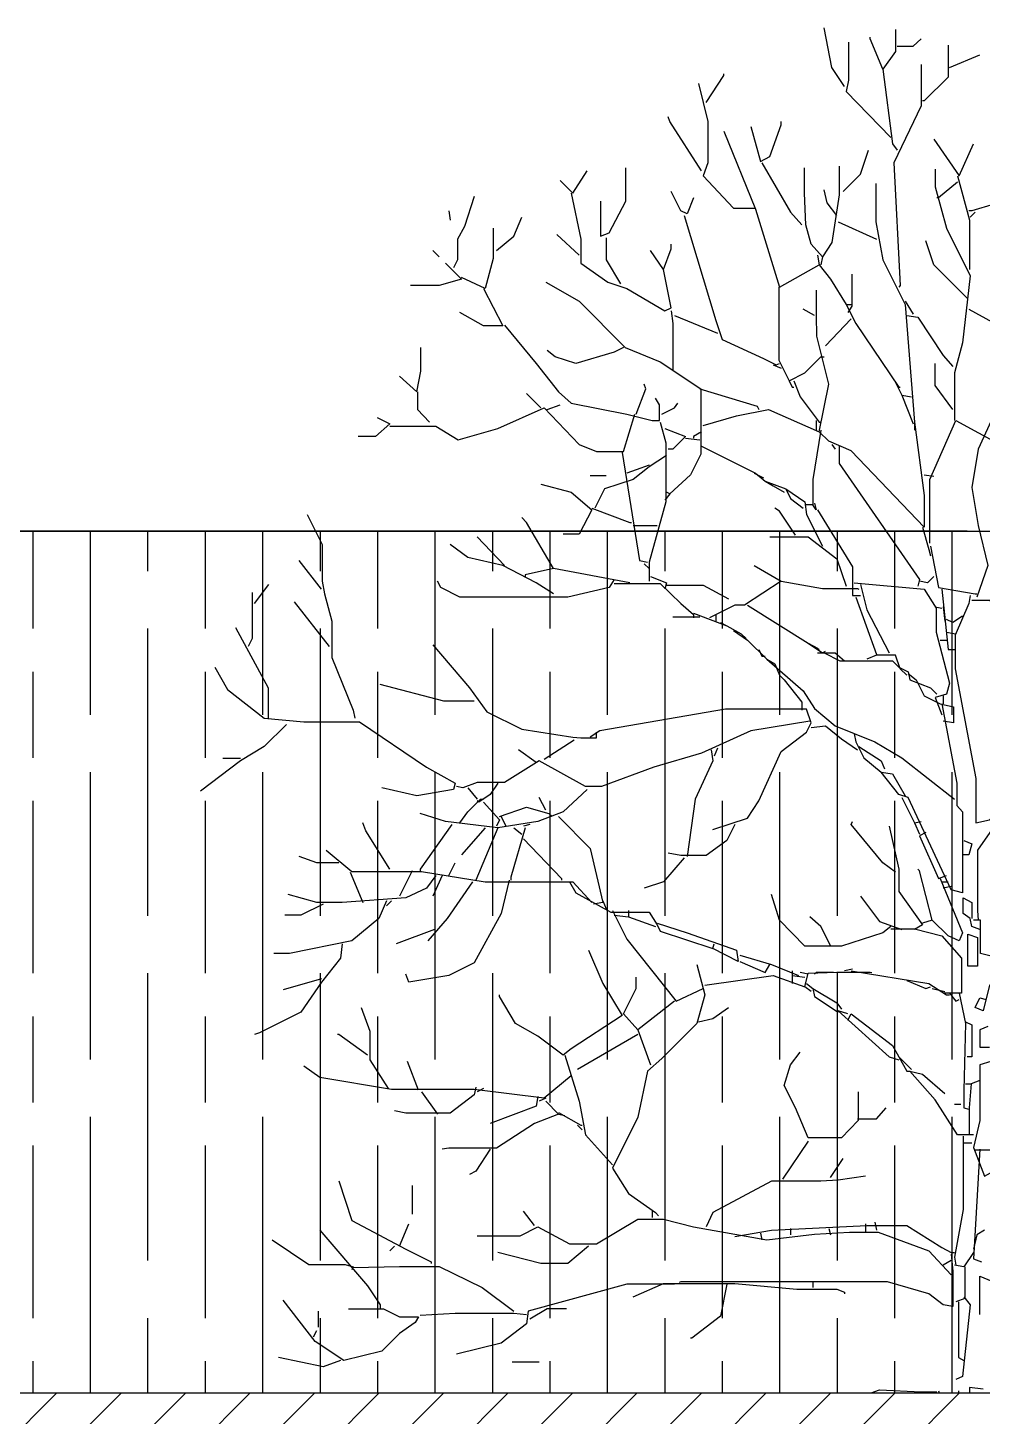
# Model space of a CAD drawing. Header units: millimetres. Extents: x 2004 to 9033, y -135 to 5682.
# Drawn here: x 2658.2 to 2990.5, y 2345.8 to 2829.2 of the extents above; entities that cross this region are included whole.
import ezdxf

# ---------------------------------------------------------------- set-up
doc = ezdxf.new("R2010")
doc.units = ezdxf.units.MM

msp = doc.modelspace()

# ---------------------------------------------------------------- hatches: boundary and pattern name
at = {"transparency": 33554508}
h = msp.add_hatch(dxfattribs=at)
h.set_pattern_fill('GOST_WOOD', color=256, scale=10)
h.paths.add_polyline_path([(2004.42, 2654), (2004.42, 2054), (2204.42, 2054), (2204.42, 2074), (2354.42, 2074), (2354.42, 2324), (2204.42, 2324), (2204.42, 2354), (2354.42, 2354), (3654.42, 2354), (3804.42, 2354), (3804.42, 2324), (3654.42, 2324), (3654.42, 2074), (3804.42, 2074), (3804.42, 2054), (4004.42, 2054), (4004.42, 2654)])
h.paths.add_polyline_path([(3154.42, 2324), (2854.42, 2324), (2854.42, 2074), (3154.42, 2074)], flags=17)
h = msp.add_hatch(dxfattribs=at)
h.set_pattern_fill('ANSI31', color=256, scale=5)
h.paths.add_polyline_path([(2804.42, 2074), (2804.42, 2324), (2774.42, 2324), (2774.42, 2074)])
h.paths.add_polyline_path([(3154.42, 2074), (3184.42, 2074), (3184.42, 2324), (3154.42, 2324)])
h.paths.add_polyline_path([(3654.42, 2324), (3624.42, 2324), (3624.42, 2074), (3654.42, 2074)])
h.paths.add_polyline_path([(3654.42, 2324), (3804.42, 2324), (3804.42, 2354), (3654.42, 2354), (2354.42, 2354), (2204.42, 2354), (2204.42, 2324), (2354.42, 2324)])
h.paths.add_polyline_path([(2354.42, 2074), (2384.42, 2074), (2384.42, 2324), (2354.42, 2324)])

# ---------------------------------------------------------------- linework, layer by layer
for p, q in [((2004.42, 2654), (4004.42, 2654)), ((2985.19, 2654), (2004.42, 2654)), ((2354.42, 2354), (3654.42, 2354))]:
    msp.add_line(p, q)
at = {"color": 84}
for points in [[(2942.58, 2808.71), (2938.15, 2815.36), (2935.39, 2829.2)], [(2960.3, 2828.65), (2960.3, 2820.9), (2955.87, 2814.81), (2951.44, 2825.33), (2951.44, 2825.88)], [(2943.97, 2824.22), (2943.97, 2810.93), (2943.14, 2807.05), (2958.64, 2791)], [(2960.85, 2822.83), (2966.39, 2822.83), (2969.16, 2825.33)], [(2978.57, 2823.11), (2978.57, 2812.04), (2970.27, 2803.73), (2969.71, 2803.73)], [(2979.12, 2815.36), (2989.64, 2819.79)], [(2894.41, 2803.18), (2900.51, 2812.59), (2900.51, 2813.14)], [(2955.87, 2814.81), (2959.19, 2788.78), (2960.85, 2786.57)], [(2969.16, 2816.47), (2969.16, 2802.07), (2959.75, 2782.14), (2961.96, 2739.51), (2961.41, 2738.95)], [(2891.65, 2809.82), (2894.97, 2796.53), (2894.97, 2782.14), (2893.31, 2777.71), (2903.83, 2766.36), (2911.58, 2766.36)], [(2892.75, 2779.37), (2881.68, 2796.53), (2881.13, 2798.2)], [(2909.92, 2794.87), (2913.24, 2782.69), (2916.56, 2784.35), (2920.44, 2795.43), (2920.44, 2796.53)], [(2900.51, 2793.21), (2911.58, 2766.08), (2919.88, 2738.95), (2933.73, 2746.7), (2937.6, 2741.72), (2943.14, 2732.86), (2944.8, 2732.86)], [(2973.59, 2790.44), (2982.45, 2777.71), (2987.43, 2788.78)], [(2942.03, 2772.17), (2948.12, 2778.26), (2950.89, 2786.57)], [(2843.48, 2776.05), (2847.91, 2771.62), (2852.89, 2779.37)], [(2857.6, 2768.85), (2857.6, 2756.67), (2860.64, 2757.78), (2866.45, 2768.85), (2866.45, 2780.48)], [(2913.79, 2782.14), (2923.76, 2764.98), (2927.63, 2760.55)], [(2940.65, 2781.03), (2940.65, 2771.07), (2938.15, 2754.46), (2934.83, 2749.47), (2930.96, 2753.9), (2929.02, 2760.55), (2928.6, 2771.62), (2928.6, 2780.48)], [(2974.14, 2779.92), (2974.14, 2773.83), (2978.02, 2759.44), (2986.32, 2742.83), (2983.56, 2719.57), (2980.79, 2709.05), (2980.79, 2692.44)], [(2953.38, 2774.94), (2953.38, 2761.65), (2955.87, 2748.37), (2963.62, 2732.86), (2966.95, 2691.89), (2970.27, 2666.42), (2970.27, 2655.35), (2944.8, 2681.93), (2937.05, 2685.25), (2933.73, 2688.57), (2937.05, 2705.18), (2932.89, 2721.79), (2932.76, 2728.99), (2932.76, 2737.85)], [(2981.89, 2775.49), (2975.25, 2769.96), (2974.7, 2769.96)], [(2981.89, 2777.71), (2986.05, 2762.21), (2986.05, 2745.04)], [(2813.58, 2770.51), (2810.26, 2759.99), (2807.77, 2755.56), (2807.77, 2748.37), (2806.38, 2745.6)], [(2847.35, 2771.62), (2850.68, 2755.56), (2850.68, 2747.26), (2860.09, 2740.61), (2866.73, 2738.4), (2880.02, 2730.65), (2882.23, 2731.76), (2879.46, 2745.04), (2882.23, 2752.24), (2882.23, 2753.9)], [(2889.99, 2769.96), (2887.77, 2764.42), (2885.56, 2765.53), (2882.23, 2772.17)], [(2939.82, 2763.87), (2936.49, 2768.3), (2935.39, 2772.73)], [(2804.72, 2765.53), (2805.27, 2762.21)], [(2994.63, 2767.74), (2986.88, 2765.53), (2985.77, 2765.53)], [(2987.98, 2764.98), (2986.32, 2763.31)], [(2821.33, 2751.69), (2827.42, 2756.67), (2830.19, 2763.31)], [(2886.66, 2763.87), (2897.74, 2727.33), (2899.95, 2720.68), (2914.35, 2714.04), (2918.78, 2711.82), (2919.88, 2712.38)], [(2940.37, 2761.65), (2953.66, 2755.56)], [(2820.22, 2759.44), (2820.22, 2748.92), (2817.46, 2738.4), (2809.15, 2742.28)], [(2850.12, 2750.03), (2842.37, 2757.22)], [(2859.53, 2756.12), (2859.53, 2748.37), (2864.52, 2740.06)], [(2799.18, 2751.69), (2801.4, 2749.47)], [(2879.46, 2745.04), (2875.04, 2751.69)], [(2985.22, 2735.08), (2973.59, 2746.7), (2970.82, 2755.01)], [(2803.61, 2747.26), (2809.15, 2741.72), (2801.4, 2739.51), (2791.43, 2739.51)], [(2933.17, 2750.03), (2933.73, 2746.7)], [(2934.83, 2749.47), (2934.28, 2746.7)], [(2838.49, 2740.61), (2850.12, 2733.97), (2866.18, 2717.91), (2878.36, 2712.93), (2892.48, 2703.52), (2892.48, 2680.82), (2888.88, 2673.62), (2881.68, 2666.98), (2880.57, 2667.53)], [(2945.08, 2743.38), (2945.08, 2732.31), (2943.69, 2730.09)], [(2816.9, 2738.4), (2823.55, 2725.39), (2816.9, 2725.39), (2808.6, 2730.09)], [(2919.61, 2738.95), (2919.61, 2713.48), (2923.21, 2706.29), (2928.74, 2709.05), (2934.28, 2714.59), (2935.39, 2714.59)], [(2932.06, 2728.99), (2928.19, 2731.2)], [(2943.14, 2732.86), (2946.46, 2726.22), (2961.41, 2704.07), (2961.96, 2704.07)], [(2963.62, 2733.97), (2966.39, 2729.54)], [(2985.77, 2731.2), (2994.07, 2726.77)], [(2882.23, 2730.65), (2882.79, 2726.22), (2882.79, 2710.16)], [(2883.34, 2728.99), (2898.29, 2722.9)], [(2944.8, 2727.88), (2935.94, 2718.47)], [(2964.18, 2728.99), (2968.05, 2728.43), (2976.91, 2715.15), (2980.23, 2711.27)], [(2824.1, 2725.66), (2835.17, 2712.38), (2842.92, 2702.41), (2847.35, 2698.54), (2866.73, 2694.66), (2875.59, 2692.44), (2878.08, 2692.44), (2878.08, 2697.98), (2876.7, 2700.2)], [(2787.56, 2707.95), (2793.65, 2702.41), (2795.03, 2709.61), (2795.03, 2717.91)], [(2865.62, 2717.91), (2862.3, 2716.25), (2849.01, 2712.38), (2841.82, 2714.59), (2839.05, 2716.81)], [(2917.67, 2711.82), (2920.44, 2710.72)], [(2980.23, 2696.32), (2974.14, 2704.63), (2974.14, 2712.38)], [(2793.92, 2702.41), (2793.92, 2696.32), (2798.08, 2691.89)], [(2870.05, 2694.66), (2873.38, 2703.52), (2872.82, 2705.18)], [(2892.2, 2703.52), (2912.13, 2697.43), (2912.68, 2696.32)], [(2923.21, 2706.29), (2924.31, 2704.07), (2924.87, 2704.07)], [(2924.87, 2706.29), (2927.08, 2700.75), (2933.73, 2691.89), (2934.28, 2691.89)], [(2960.3, 2705.73), (2962.51, 2701.3), (2966.39, 2691.34)], [(2836.83, 2696.87), (2831.85, 2701.86)], [(2839.05, 2696.32), (2843.48, 2697.98)], [(2878.91, 2694.66), (2883.34, 2696.87), (2884.45, 2698.54)], [(2962.51, 2701.3), (2965.84, 2700.75)], [(2997.4, 2700.75), (2989.09, 2682.48), (2986.88, 2669.19), (2989.09, 2655.9), (2992.41, 2642.06), (2988.54, 2630.99)], [(2779.8, 2693.55), (2784.24, 2691.34), (2779.25, 2686.91), (2773.16, 2686.91)], [(2784.24, 2690.51), (2800.29, 2690.51), (2808.04, 2685.8), (2821.88, 2689.68), (2837.94, 2696.87), (2850.12, 2684.14), (2856.21, 2681.65), (2865.62, 2681.65), (2869.5, 2694.66)], [(2893.31, 2690.78), (2904.93, 2694.11), (2916.01, 2696.32), (2933.73, 2688.57)], [(2932.62, 2692.44), (2932.62, 2689.12)], [(2972.2, 2649.81), (2972.2, 2671.96), (2981.34, 2692.44), (3012.9, 2675.28), (3014.01, 2672.51)], [(2878.36, 2691.89), (2880.3, 2684.69), (2880.3, 2664.21), (2874.48, 2643.17), (2874.48, 2636.52)], [(2880.02, 2689.68), (2887.22, 2686.91), (2882.79, 2682.48), (2881.13, 2682.48)], [(2892.75, 2688.57), (2889.99, 2686.91), (2889.99, 2686.35)], [(2934.28, 2689.12), (2931.51, 2671.96), (2931.51, 2663.1), (2928.74, 2663.1)], [(2966.95, 2691.89), (2966.95, 2689.12)], [(2887.22, 2686.35), (2892.2, 2685.8)], [(2892.75, 2683.59), (2911.58, 2674.17), (2914.9, 2671.41), (2922.1, 2668.64), (2923.76, 2665.32), (2928.19, 2661.99)], [(2938.15, 2684.14), (2939.26, 2682.48)], [(2940.65, 2683.59), (2940.65, 2677.5), (2968.61, 2637.08), (2968.05, 2634.86)], [(2880.57, 2680.26), (2874.48, 2676.39), (2868.95, 2671.96), (2858.98, 2668.64), (2855.66, 2661.99)], [(2865.07, 2681.37), (2871.16, 2643.72), (2873.93, 2643.17)], [(2854, 2673.34), (2859.53, 2673.34)], [(2874.48, 2676.94), (2870.05, 2675.28), (2866.73, 2674.17)], [(2911.02, 2674.17), (2914.35, 2672.51)], [(2970.27, 2673.62), (2973.59, 2673.07)], [(2836.83, 2670.3), (2847.35, 2667.53), (2854.55, 2661.44), (2850.12, 2652.86), (2844.58, 2652.86)], [(2914.9, 2671.41), (2917.67, 2669.74), (2921.54, 2667.53)], [(2922.1, 2668.64), (2928.74, 2664.21), (2929.29, 2659.78), (2934.83, 2648.71)], [(2881.68, 2666.98), (2880.02, 2664.76)], [(2932.06, 2663.65), (2932.62, 2661.44), (2931.51, 2663.1)], [(2755.44, 2659.78), (2760.7, 2649.26), (2760.7, 2636.52), (2761.53, 2632.1), (2764.03, 2622.68), (2764.03, 2609.95), (2771.5, 2591.68), (2772.05, 2588.91)], [(2841.26, 2640.95), (2831.85, 2657.01), (2830.19, 2658.67)], [(2854.55, 2661.99), (2867.84, 2657.01), (2868.39, 2657.01)], [(2925.42, 2652.58), (2919.88, 2660.89), (2918.22, 2661.99)], [(2933.17, 2661.44), (2945.35, 2641.51), (2945.35, 2631.54), (2948.12, 2631.54)], [(2868.95, 2655.9), (2877.25, 2655.9)], [(2969.71, 2655.35), (2971.93, 2647.6), (2972.48, 2645.38)], [(2841.26, 2632.1), (2835.17, 2635.97), (2823.55, 2642.06), (2811.36, 2644.83), (2805.27, 2649.26)], [(2824.1, 2642.06), (2814.69, 2652.03)], [(2916.56, 2652.03), (2929.85, 2652.03), (2939.82, 2644.28), (2943.14, 2634.86)], [(2972.48, 2648.71), (2975.25, 2634.31), (2987.98, 2632.1), (2988.54, 2632.1)], [(2760.43, 2633.76), (2752.68, 2643.72)], [(2867.84, 2635.97), (2841.26, 2640.95), (2831.3, 2638.74), (2831.3, 2638.19)], [(2872.82, 2642.61), (2874.48, 2640.95)], [(2911.02, 2642.06), (2920.44, 2636.52), (2907.7, 2628.22), (2904.38, 2628.22), (2895.52, 2623.79)], [(2737.17, 2628.77), (2742.16, 2635.42)], [(2862.3, 2637.08), (2860.64, 2634.31), (2846.24, 2630.99), (2808.6, 2630.99), (2801.95, 2634.31), (2800.85, 2636.52)], [(2862.3, 2635.69), (2878.36, 2635.69), (2885.56, 2628.77), (2889.99, 2624.9), (2889.99, 2623.79)], [(2875.04, 2638.19), (2880.57, 2635.97), (2880.02, 2633.76)], [(2880.57, 2635.14), (2893.31, 2635.14), (2902.17, 2630.43)], [(2920.44, 2636.52), (2934.83, 2634.03), (2947.01, 2634.03), (2947.57, 2633.76)], [(2945.9, 2635.97), (2970.27, 2633.76), (2974.42, 2627.11), (2974.42, 2618.81), (2979.12, 2601.09), (2978.02, 2597.21), (2974.14, 2596.11), (2976.36, 2590.02)], [(2948.12, 2635.42), (2950.34, 2626.56), (2958.09, 2611.61)], [(2973.59, 2638.19), (2971.37, 2635.97), (2968.61, 2636.52)], [(2736.34, 2632.65), (2736.34, 2616.59), (2734.96, 2613.82)], [(2946.46, 2630.99), (2953.66, 2611.06)], [(2976.36, 2633.76), (2978.57, 2612.72), (2980.79, 2612.72)], [(2986.32, 2631.54), (2985.77, 2628.77), (2981.06, 2617.7), (2981.06, 2606.07), (2988.26, 2567.87), (2988.26, 2552.37), (2992.97, 2553.47), (3004.04, 2564.82), (3010.13, 2564.82), (3007.92, 2546.83), (2999.06, 2525.24), (2995.18, 2529.67), (2994.63, 2532.99)], [(2986.88, 2629.88), (2992.97, 2629.88), (3005.7, 2619.91), (3010.13, 2618.81)], [(2763.19, 2613.82), (2751.02, 2629.33)], [(2889.99, 2625.45), (2901.61, 2621.02), (2906.6, 2618.25), (2908.26, 2616.59)], [(2897.74, 2624.9), (2897.74, 2622.68)], [(2908.81, 2628.22), (2929.85, 2614.93), (2933.17, 2613.27), (2933.73, 2612.72)], [(2974.14, 2627.67), (2976.36, 2627.11)], [(2976.91, 2627.67), (2977.46, 2622.68)], [(2730.53, 2620.47), (2741.88, 2599.43), (2741.88, 2588.91)], [(2892.2, 2624.07), (2882.79, 2624.07)], [(2899.4, 2622.13), (2901.61, 2621.02)], [(2983.56, 2624.34), (2980.23, 2622.13), (2978.02, 2623.24)], [(2903.83, 2619.36), (2908.81, 2616.04), (2915.45, 2609.39), (2928.19, 2598.32), (2932.06, 2592.23), (2939.26, 2586.14), (2953.1, 2580.6), (2962.51, 2575.07), (2980.79, 2560.67)], [(2975.8, 2616.04), (2978.02, 2616.04)], [(2978.02, 2618.81), (2981.34, 2618.25)], [(2799.18, 2614.38), (2811.92, 2599.43), (2818.01, 2591.12), (2830.19, 2585.03), (2847.91, 2582.27), (2850.68, 2581.99), (2856.21, 2581.99), (2856.21, 2583.93)], [(2912.68, 2612.72), (2913.79, 2610.5), (2914.9, 2610.5)], [(2929.85, 2614.93), (2934.83, 2611.61), (2935.94, 2612.16)], [(2933.17, 2611.61), (2939.26, 2611.61), (2942.58, 2608.84)], [(2935.39, 2611.61), (2940.92, 2608.84), (2959.19, 2608.84), (2961.41, 2606.63), (2964.73, 2604.97), (2965.28, 2602.2), (2972.48, 2599.43), (2974.7, 2597.21)], [(2964.18, 2603.86), (2961.96, 2606.07), (2960.3, 2610.78), (2953.66, 2610.78), (2950.34, 2609.39)], [(2723.33, 2606.63), (2727.76, 2598.88), (2740.5, 2588.91), (2754.34, 2587.53), (2773.72, 2587.53), (2796.97, 2571.75), (2806.94, 2566.21), (2806.38, 2563.99), (2793.65, 2561.78), (2781.47, 2564.55)], [(2915.45, 2609.39), (2918.22, 2607.73), (2919.88, 2603.86), (2921.54, 2602.2), (2927.63, 2594.45), (2927.63, 2591.68)], [(2813.58, 2594.72), (2803.06, 2594.72), (2780.91, 2600.54)], [(2964.73, 2604.41), (2967.5, 2602.2), (2970.27, 2596.66), (2975.8, 2593.89), (2980.51, 2592.78), (2980.51, 2587.25), (2976.91, 2587.8)], [(2976.91, 2596.66), (2976.91, 2593.89)], [(2896.63, 2550.15), (2908.81, 2554.03), (2912.68, 2560.12), (2920.44, 2577.28), (2929.29, 2583.93), (2930.96, 2587.25), (2929.29, 2591.95), (2901.06, 2591.95), (2857.32, 2584.48), (2854, 2582.27)], [(2976.36, 2593.89), (2981.62, 2566.21), (2981.62, 2558.46), (2983.56, 2556.24), (2983.56, 2528.01), (2979.68, 2529.11), (2964.73, 2561.23), (2961.41, 2562.33), (2955.32, 2570.08)], [(2748.25, 2586.69), (2740.5, 2578.94), (2732.19, 2573.96), (2718.35, 2563.44)], [(2930.4, 2587.8), (2909.92, 2584.48), (2892.75, 2576.73), (2876.14, 2571.75), (2857.87, 2565.1), (2852.34, 2565.1), (2836.28, 2573.96), (2824.1, 2566.49), (2814.69, 2566.49), (2809.7, 2564.55), (2807.49, 2565.1)], [(2930.96, 2585.59), (2935.94, 2586.14), (2941.48, 2581.71), (2947.01, 2577.84)], [(2848.46, 2581.16), (2837.94, 2574.51)], [(2945.9, 2583.37), (2946.46, 2580.6), (2949.23, 2575.07), (2955.32, 2570.08), (2959.19, 2569.53), (2963.62, 2561.78)], [(2835.17, 2573.41), (2829.08, 2577.84)], [(2896.07, 2577.84), (2896.63, 2573.96), (2890.54, 2560.67), (2887.77, 2540.74)], [(2898.29, 2578.39), (2897.18, 2575.62)], [(2947.57, 2578.94), (2955.32, 2573.96), (2956.42, 2571.19)], [(2732.19, 2574.79), (2726.1, 2574.79)], [(2852.89, 2563.99), (2844.58, 2556.24), (2835.73, 2552.92), (2821.88, 2550.71), (2803.61, 2552.92), (2794.75, 2555.69)], [(2811.36, 2564.55), (2814.69, 2560.67)], [(2821.88, 2566.21), (2819.12, 2562.33), (2815.24, 2559.56), (2814.69, 2560.12)], [(3004.04, 2564.55), (3001.27, 2560.67), (2988.81, 2542.95), (2988.81, 2521.92), (2989.09, 2518.59)], [(2808.6, 2552.37), (2811.36, 2556.24), (2815.79, 2560.67), (2816.9, 2560.67)], [(2816.9, 2559.56), (2822.44, 2553.47), (2821.33, 2551.26)], [(2822.44, 2554.58), (2831.85, 2557.9), (2839.6, 2555.69), (2840.71, 2554.58)], [(2838.49, 2556.8), (2836.28, 2561.23)], [(2962.51, 2561.23), (2966.95, 2552.37), (2969.16, 2552.92)], [(2784.24, 2536.31), (2775.93, 2549.6), (2774.82, 2552.37)], [(2822.99, 2554.58), (2824.65, 2551.26)], [(2842.92, 2554.58), (2854, 2543.51), (2858.43, 2524.68), (2855.1, 2524.13)], [(2960.3, 2535.2), (2955.87, 2538.53), (2944.8, 2551.81), (2945.35, 2552.92)], [(2966.95, 2552.37), (2968.61, 2548.49)], [(2805.83, 2551.81), (2794.75, 2536.31), (2794.75, 2535.76)], [(2817.46, 2550.71), (2809.15, 2541.29)], [(2821.88, 2550.71), (2814.13, 2532.44)], [(2831.3, 2550.71), (2826.31, 2533.54), (2826.31, 2532.44)], [(2827.42, 2550.71), (2830.19, 2548.49)], [(2832.96, 2551.81), (2830.74, 2551.26)], [(2904.38, 2551.81), (2901.61, 2546.28), (2894.41, 2541.02), (2885.56, 2541.02), (2881.13, 2541.85)], [(2958.09, 2551.26), (2961.41, 2536.31), (2961.41, 2528.56), (2969.71, 2516.93), (2966.95, 2515.27)], [(2970.82, 2549.05), (2968.61, 2547.94), (2975.25, 2532.99), (2978.02, 2534.1)], [(2762.09, 2542.95), (2770.95, 2535.48), (2795.31, 2535.48), (2817.46, 2531.88), (2847.91, 2531.88), (2854.55, 2524.68)], [(2830.74, 2546.83), (2844.03, 2532.99), (2844.03, 2532.44)], [(2984.11, 2546.28), (2986.88, 2545.17), (2985.77, 2541.29), (2983.56, 2541.29)], [(2766.52, 2538.53), (2758.77, 2538.53), (2752.68, 2540.74)], [(2804.72, 2534.1), (2806.94, 2538.53)], [(2886.66, 2540.19), (2879.46, 2531.88), (2872.82, 2529.67)], [(2800.29, 2534.1), (2796.97, 2529.67), (2789.77, 2526.34), (2767.63, 2524.68), (2758.77, 2524.68), (2748.8, 2527.45)], [(2770.39, 2535.2), (2774.82, 2524.68)], [(2791.99, 2535.76), (2787.56, 2526.9)], [(2802.51, 2534.1), (2799.18, 2526.9)], [(2975.8, 2532.99), (2983.56, 2514.16), (2982.45, 2511.4), (2978.57, 2513.06), (2973.03, 2518.59), (2968.61, 2535.76), (2968.05, 2536.31)], [(2825.76, 2532.44), (2822.99, 2520.81), (2813.58, 2503.64), (2804.72, 2499.22), (2790.88, 2497), (2789.77, 2499.77)], [(2813.02, 2531.88), (2804.17, 2519.15), (2797.52, 2511.4)], [(2846.8, 2531.88), (2849.01, 2528.01), (2861.19, 2521.36), (2874.48, 2521.36), (2877.25, 2516.93), (2878.36, 2514.72), (2896.63, 2508.63), (2897.18, 2510.29)], [(2976.36, 2531.88), (2978.57, 2531.88)], [(2979.68, 2530.22), (2976.91, 2529.67)], [(2783.13, 2525.24), (2780.36, 2519.15), (2770.95, 2511.4), (2749.35, 2506.97), (2743.82, 2506.97)], [(2760.98, 2524.13), (2753.23, 2520.25), (2747.69, 2520.25)], [(2784.79, 2525.24), (2783.13, 2523.58)], [(2858.43, 2525.24), (2859.53, 2522.47)], [(2958.64, 2516.38), (2955.87, 2514.16), (2941.48, 2509.46), (2928.74, 2509.46), (2919.88, 2518.59), (2917.12, 2527.45)], [(2948.12, 2526.9), (2954.76, 2518.04), (2962.51, 2515.27)], [(2989.64, 2515.27), (2986.88, 2516.38), (2986.32, 2519.15), (2983.83, 2520.81), (2983.83, 2526.34), (2986.88, 2524.68), (2986.88, 2519.15)], [(2998.5, 2525.24), (2994.07, 2505.86), (2989.92, 2506.97), (2989.92, 2518.59), (2987.43, 2518.59)], [(2861.75, 2521.92), (2866.73, 2511.95), (2883.9, 2490.36), (2893.31, 2494.79)], [(2862.3, 2520.25), (2867.29, 2519.7), (2876.7, 2516.38)], [(2867.29, 2521.92), (2867.29, 2519.7)], [(2937.6, 2509.73), (2934.28, 2516.38), (2930.4, 2519.7)], [(2973.03, 2518.59), (2969.71, 2517.49)], [(2799.74, 2515.27), (2786.45, 2510.29)], [(2877.25, 2517.49), (2887.77, 2514.16), (2904.93, 2508.07), (2905.49, 2504.2), (2896.63, 2508.63)], [(2958.64, 2515.55), (2966.95, 2515.55), (2976.36, 2513.06), (2983.28, 2505.31), (2983.28, 2493.13), (2976.91, 2493.13)], [(2985.49, 2513.61), (2988.81, 2512.5), (2988.81, 2502.54), (2985.49, 2502.54), (2985.49, 2513.61)], [(2767.63, 2510.29), (2767.07, 2505.31), (2760.43, 2497), (2753.23, 2486.48), (2738.83, 2479.28), (2737.17, 2478.73)], [(2853.44, 2508.07), (2858.43, 2496.45), (2865.07, 2485.37), (2847.35, 2473.75), (2844.58, 2471.53), (2835.73, 2478.18), (2827.97, 2482.61), (2822.44, 2492.02), (2822.44, 2492.57)], [(2906.04, 2506.41), (2917.12, 2503.09), (2926.53, 2499.22)], [(2906.04, 2504.2), (2914.9, 2500.32), (2916.56, 2503.09)], [(2891.09, 2503.09), (2893.86, 2492.57), (2891.09, 2482.61), (2878.91, 2470.42), (2873.93, 2466), (2870.61, 2449.94), (2861.75, 2432.22), (2867.29, 2423.36), (2876.7, 2416.72), (2877.8, 2415.61)], [(2893.86, 2495.89), (2917.67, 2499.22), (2928.74, 2495.34)], [(2924.31, 2500.88), (2924.31, 2496.45)], [(2924.31, 2499.22), (2928.74, 2498.66)], [(2929.85, 2499.77), (2927.08, 2500.32)], [(2930.96, 2493.68), (2928.74, 2495.34), (2929.85, 2500.05), (2939.82, 2500.46), (2951.44, 2500.46), (2952, 2500.32)], [(2938.71, 2500.32), (2932.62, 2500.32), (2932.06, 2499.77)], [(2945.35, 2501.43), (2942.58, 2500.88)], [(2944.8, 2500.88), (2971.93, 2496.45), (2978.02, 2492.57), (2979.12, 2492.57)], [(2760.43, 2498.11), (2747.14, 2494.23)], [(2883.34, 2490.36), (2870.61, 2480.39), (2865.62, 2485.93), (2870.05, 2494.79), (2870.05, 2498.66)], [(2929.29, 2496.45), (2931.51, 2494.79), (2932.06, 2492.02), (2940.37, 2486.48)], [(2931.51, 2494.79), (2939.82, 2489.8), (2941.48, 2487.59)], [(2964.18, 2497.55), (2970.82, 2494.79), (2972.48, 2495.34)], [(2973.03, 2494.79), (2977.46, 2493.68)], [(2995.73, 2497), (2992.97, 2495.89), (2990.75, 2487.03), (2987.98, 2488.14), (2989.64, 2491.46), (2991.86, 2490.91)], [(2979.12, 2493.13), (2981.34, 2490.36), (2982.45, 2490.91)], [(2982.45, 2493.13), (2984.66, 2482.61), (2984.11, 2459.35), (2984.11, 2453.26), (2985.77, 2452.71)], [(2774.27, 2488.14), (2777.31, 2479.84), (2777.31, 2469.87), (2783.68, 2459.9)], [(2891.65, 2483.16), (2896.63, 2484.27), (2902.17, 2488.14)], [(2943.69, 2485.93), (2940.37, 2487.03), (2958.09, 2470.98), (2961.41, 2469.87)], [(2943.69, 2483.71), (2944.8, 2485.93), (2959.19, 2474.85), (2964.18, 2466), (2965.28, 2466)], [(2870.61, 2480.39), (2875.04, 2468.21)], [(2984.66, 2483.16), (2986.88, 2482.05), (2986.88, 2470.98), (2985.22, 2470.98)], [(2992.41, 2481.5), (2989.64, 2480.39), (2989.64, 2474.3), (2992.97, 2474.3)], [(2776.48, 2471.53), (2766.52, 2478.73), (2765.96, 2478.73)], [(2870.61, 2478.73), (2849.57, 2466.55)], [(2845.14, 2471.53), (2850.12, 2455.48), (2852.34, 2443.85), (2861.75, 2433.33)], [(2947.29, 2458.8), (2947.29, 2448.83), (2941.48, 2442.74), (2929.85, 2442.74), (2925.42, 2453.26), (2921.54, 2461.01), (2923.76, 2468.21), (2927.08, 2472.64)], [(2961.41, 2470.98), (2965.84, 2466.55)], [(2847.35, 2464.33), (2837.94, 2456.58), (2813.58, 2459.63), (2784.79, 2459.63), (2759.87, 2463.78), (2754.34, 2467.66)], [(2794.2, 2459.35), (2790.33, 2469.32)], [(2987.43, 2443.85), (2981.89, 2443.85), (2974.14, 2456.03), (2965.28, 2466), (2969.71, 2464.89), (2977.46, 2458.24)], [(2993.52, 2469.32), (2989.64, 2468.21), (2989.64, 2448.83), (2987.43, 2439.42), (2991.31, 2429.45), (2994.35, 2431.11), (2994.35, 2439.42), (2997.4, 2441.63)], [(2814.13, 2460.46), (2813.58, 2457.69), (2805.27, 2451.32), (2789.77, 2451.32), (2785.9, 2452.15)], [(2984.66, 2461.57), (2986.88, 2461.57)], [(2989.64, 2462.67), (2986.6, 2461.57), (2985.91, 2453.26), (2985.91, 2443.85)], [(2795.31, 2458.8), (2800.85, 2451.05)], [(2838.49, 2455.48), (2842.92, 2451.05), (2834.62, 2447.72), (2821.33, 2439.14), (2804.72, 2439.14), (2802.51, 2438.87)], [(2816.9, 2459.9), (2814.69, 2458.8)], [(2835.73, 2457.14), (2835.17, 2453.81), (2819.12, 2447.72)], [(2838.49, 2456.58), (2836.28, 2455.48)], [(2842.92, 2451.6), (2850.68, 2447.17), (2851.23, 2447.17)], [(2842.92, 2451.05), (2845.14, 2450.49)], [(2947.01, 2449.39), (2953.66, 2449.39), (2956.98, 2453.26)], [(2983, 2454.37), (2980.79, 2454.37)], [(2849.57, 2447.17), (2851.23, 2445.51)], [(2929.85, 2441.63), (2920.99, 2428.35)], [(2983.83, 2443.29), (2983.83, 2417.83), (2980.79, 2401.22), (2981.34, 2398.45)], [(2984.11, 2441.08), (2986.88, 2441.08)], [(2819.12, 2438.87), (2814.13, 2431.11), (2811.92, 2430.01)], [(2989.64, 2438.87), (2987.43, 2400.66), (2990.2, 2399.56)], [(2987.98, 2438.59), (2993.52, 2438.59), (2994.07, 2437.2)], [(2937.6, 2428.9), (2942.03, 2435.54)], [(2766.52, 2427.79), (2770.95, 2413.95), (2789.77, 2403.98), (2798.63, 2399.56), (2798.63, 2399)], [(2949.78, 2429.45), (2940.37, 2428.07), (2934.28, 2427.65), (2917.12, 2427.65), (2896.63, 2416.72), (2894.41, 2411.74)], [(2791.99, 2426.13), (2791.99, 2416.17)], [(2834.62, 2412.29), (2830.74, 2417.27)], [(2875.59, 2417.27), (2875.59, 2415.06)], [(2787.56, 2405.09), (2790.88, 2412.84)], [(2814.69, 2408.69), (2829.63, 2408.69), (2835.73, 2411.74), (2846.8, 2405.92), (2856.21, 2405.92), (2870.61, 2414.5), (2879.46, 2414.5), (2889.99, 2411.74), (2915.45, 2407.31), (2932.06, 2409.24), (2944.24, 2409.94), (2954.21, 2409.94), (2971.93, 2403.43), (2979.68, 2395.13)], [(2904.38, 2408.41), (2917.12, 2410.63), (2950.34, 2412.29), (2964.18, 2412.29), (2976.36, 2404.54), (2979.68, 2402.88), (2980.79, 2402.88)], [(2949.78, 2412.84), (2949.78, 2410.08)], [(2953.1, 2413.4), (2953.66, 2410.63)], [(2743.26, 2407.31), (2756, 2398.72), (2768.73, 2398.72), (2771.5, 2397.89), (2770.95, 2396.79)], [(2759.87, 2410.63), (2776.48, 2391.25), (2780.91, 2384.61), (2780.91, 2383.5)], [(2913.24, 2409.52), (2913.79, 2407.31)], [(2923.76, 2411.18), (2923.76, 2408.97)], [(2937.05, 2411.18), (2937.6, 2408.97)], [(2991.31, 2410.63), (2988.54, 2408.97), (2987.43, 2403.98)], [(2785.9, 2405.09), (2784.24, 2403.43)], [(2853.44, 2405.09), (2846.24, 2399), (2836.83, 2399), (2821.88, 2402.88)], [(2979.68, 2402.32), (2980.23, 2396.23), (2980.23, 2384.05), (2976.91, 2384.61), (2971.93, 2388.48), (2957.53, 2392.63), (2885.56, 2392.63), (2885, 2392.36)], [(2987.43, 2402.88), (2984.11, 2397.89), (2980.79, 2398.45)], [(2771.5, 2397.62), (2787.56, 2398.03), (2801.4, 2398.03), (2816.35, 2390.7), (2827.42, 2382.39)], [(2979.68, 2400.11), (2976.91, 2398.45)], [(2984.39, 2397.89), (2984.39, 2386.82), (2981.34, 2385.71)], [(2931.51, 2392.91), (2931.51, 2390.7)], [(2989.64, 2381.28), (2989.64, 2394.57), (2993.8, 2392.91), (2993.8, 2357.48), (2995.18, 2356.92)], [(2883.34, 2391.8), (2866.73, 2391.8), (2832.4, 2382.39), (2831.85, 2377.96), (2822.99, 2371.32), (2807.49, 2367.44)], [(2868.95, 2387.37), (2879.46, 2392.08), (2904.38, 2392.08), (2925.97, 2390.14), (2939.82, 2390.14), (2942.58, 2389.04), (2942.58, 2388.48)], [(2901.61, 2391.8), (2899.4, 2380.73), (2889.43, 2372.98), (2888.88, 2372.98)], [(2919.88, 2392.36), (2919.88, 2390.14)], [(2769.84, 2383.22), (2782.02, 2383.22), (2787.56, 2380.45), (2794.2, 2380.45), (2793.09, 2378.52), (2787.56, 2374.64), (2781.47, 2368.55), (2768.18, 2365.23), (2758.21, 2371.87), (2747.14, 2386.27)], [(2845.69, 2383.22), (2839.05, 2383.22), (2832.96, 2379.62)], [(2984.11, 2387.37), (2986.32, 2384.61), (2983.56, 2359.69), (2981.34, 2358.58)], [(2982.17, 2385.71), (2982.17, 2366.34), (2984.11, 2365.23)], [(2759.32, 2382.39), (2759.32, 2376.85)], [(2794.75, 2381.01), (2806.94, 2381.7), (2827.42, 2381.7), (2831.85, 2381.28)], [(2757.66, 2373.53), (2758.77, 2375.75)], [(2767.07, 2365.23), (2760.98, 2363.01), (2745.48, 2366.34)], [(2836.28, 2364.67), (2826.87, 2364.67)], [(2951.78, 2354), (2954.76, 2354.99), (2969.16, 2354.29), (2974.7, 2354.29)], [(2975.25, 2354.71), (2975.53, 2354)], [(2982.17, 2354.71), (2982.19, 2354)], [(2990.75, 2355.26), (2986.05, 2355.82), (2986.05, 2354)]]:
    msp.add_lwpolyline(points, dxfattribs=at)

doc.saveas('drawing.dxf')
